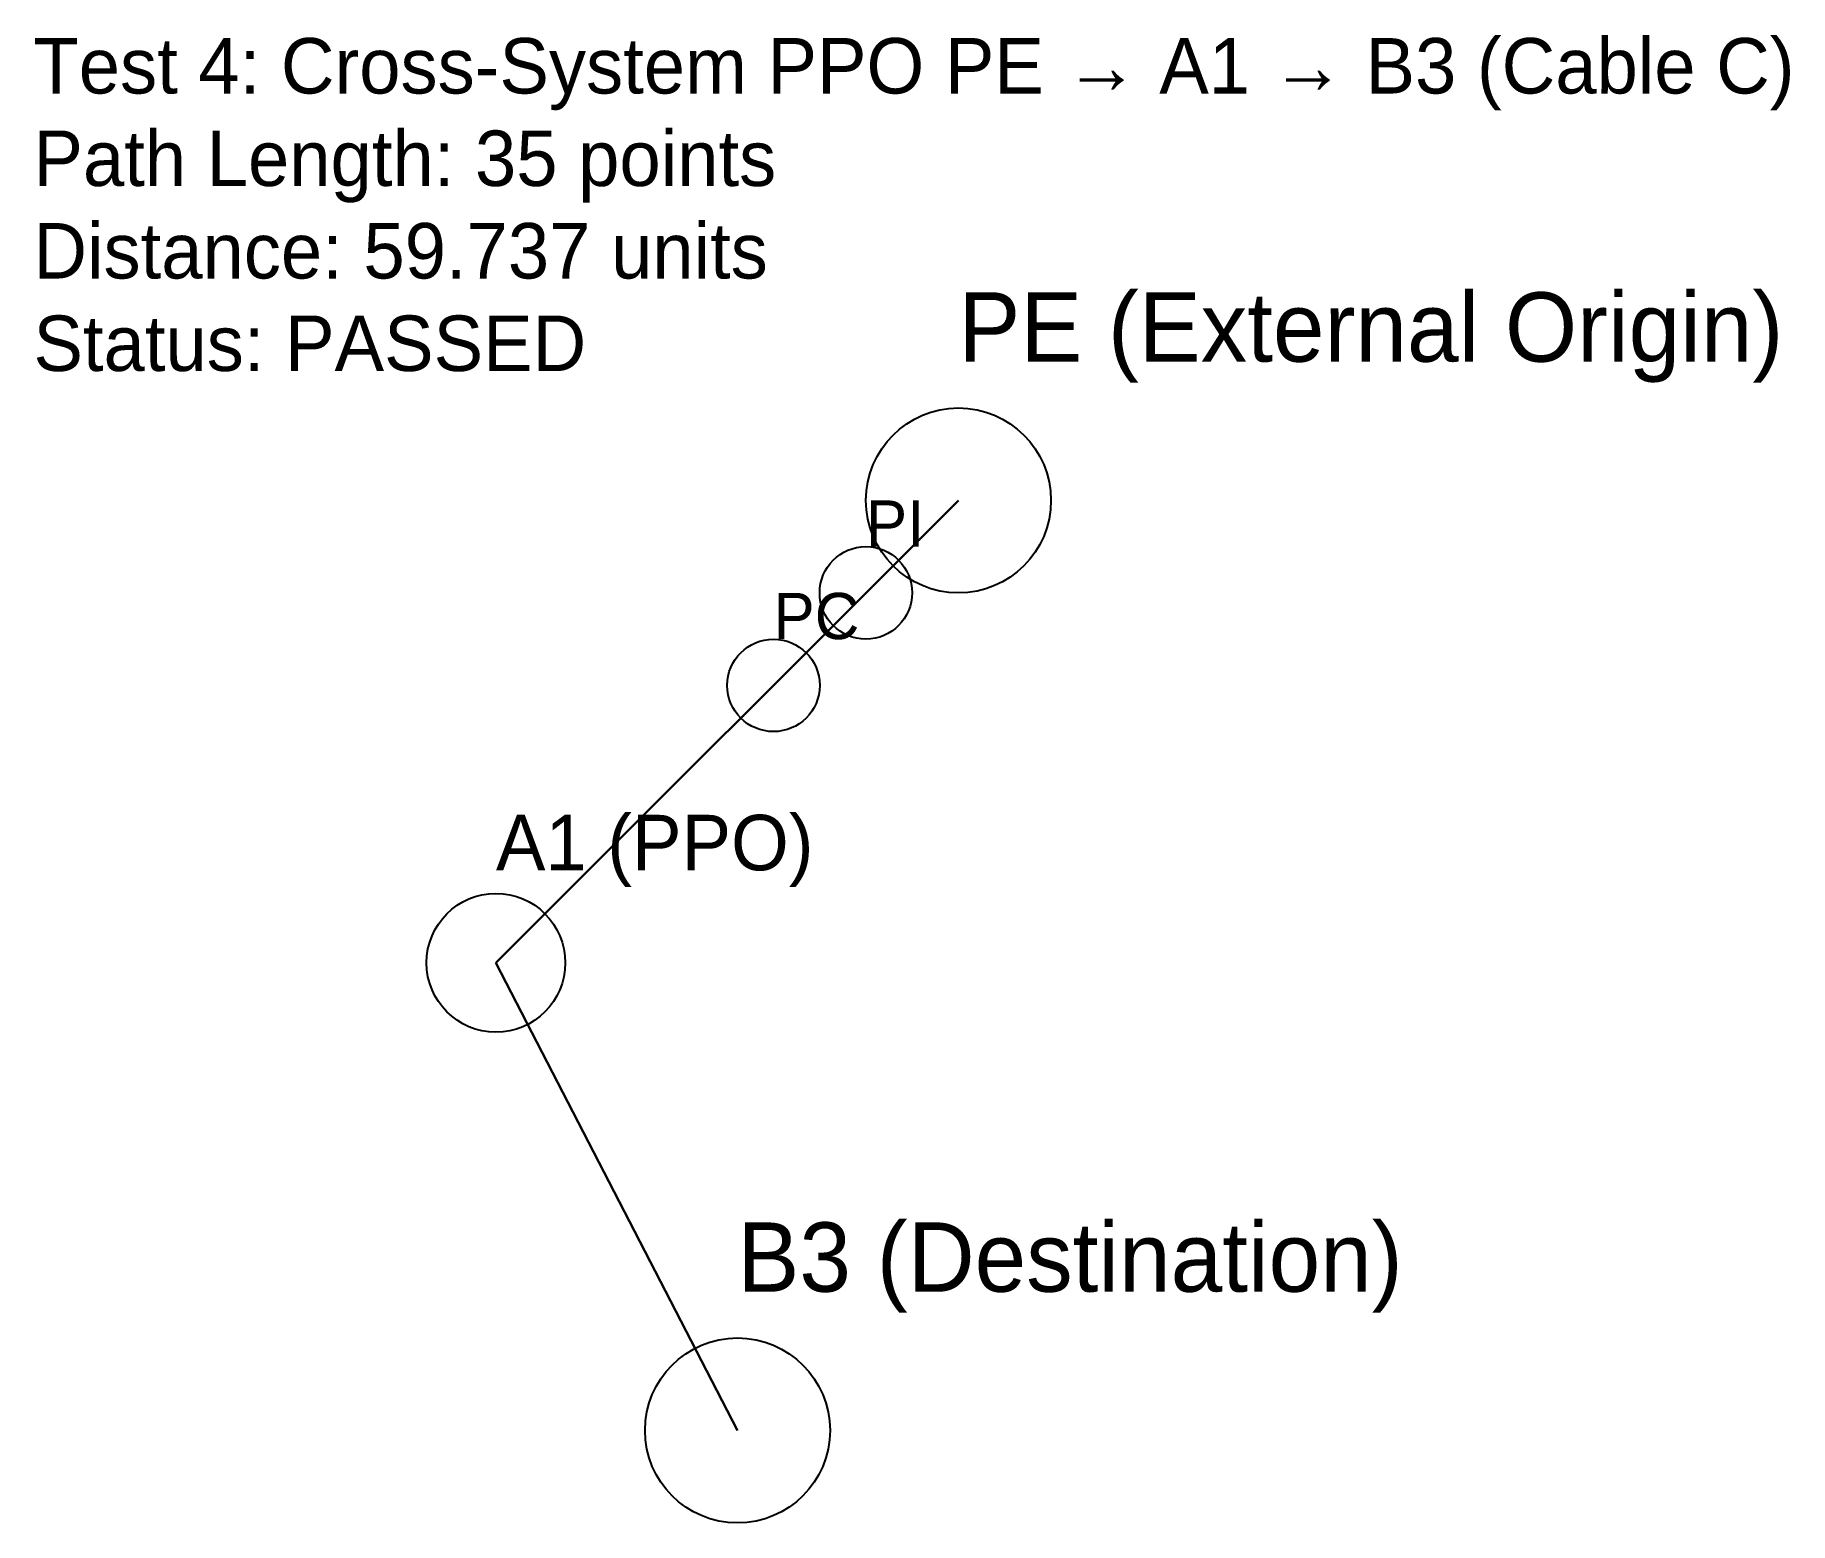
# Model space of a CAD drawing. Header units: metres. Extents: x 160.9 to 198.8, y 0.4 to 32.6.
import ezdxf

# ---------------------------------------------------------------- set-up
doc = ezdxf.new("R2010")
doc.units = ezdxf.units.M
for name, color, linetype in [('DESTINATION', 1, 'Continuous'), ('EXTERNAL_POINTS', 6, 'Continuous'), ('LABELS', 7, 'Continuous'), ('ORIGIN', 3, 'Continuous'), ('PATH_LINE', 5, 'Continuous'), ('PPO_POINTS', 2, 'Continuous')]:
    doc.layers.add(name, color=color, linetype=linetype)

msp = doc.modelspace()

# ---------------------------------------------------------------- linework, layer by layer
at = {"layer": 'DESTINATION'}
msp.add_circle((176.062, 2.416, 153.96), 2, dxfattribs=at)
at = {"layer": 'EXTERNAL_POINTS'}
for centre in [(178.839, 20.53, 164.634), (176.839, 18.53, 162.634)]:
    msp.add_circle(centre, 1, dxfattribs=at)
at = {"layer": 'ORIGIN'}
msp.add_circle((180.839, 22.53, 166.634), 2, dxfattribs=at)
at = {"layer": 'PATH_LINE', "lineweight": 30}
for p, q in [((180.839, 22.53, 166.634), (170.839, 12.53, 156.634)), ((170.839, 12.53, 156.634), (176.062, 2.416, 153.96))]:
    msp.add_line(p, q, dxfattribs=at)
at = {"layer": 'PPO_POINTS'}
msp.add_circle((170.839, 12.53, 156.634), 1.5, dxfattribs=at)

# ---------------------------------------------------------------- texts
at = {"layer": 'LABELS'}
for s, height, p in [('PE (External Origin)', 1.5, (180.839, 25.53, 166.634)), ('PI', 1, (178.839, 21.53, 164.634)), ('PC', 1, (176.839, 19.53, 162.634)), ('A1 (PPO)', 1.2, (170.839, 14.53, 156.634)), ('B3 (Destination)', 1.5, (176.062, 5.416, 153.96))]:
    msp.add_text(s, height=height, dxfattribs=at).set_placement(p)
at = {"layer": 'LABELS', "insert": (160.839, 32.53, 166.634), "char_height": 1.2, "attachment_point": 1}
msp.add_mtext('Test 4: Cross-System PPO PE → A1 → B3 (Cable C)\\PPath Length: 35 points\\PDistance: 59.737 units\\PStatus: PASSED', dxfattribs=at)

doc.saveas('drawing.dxf')
